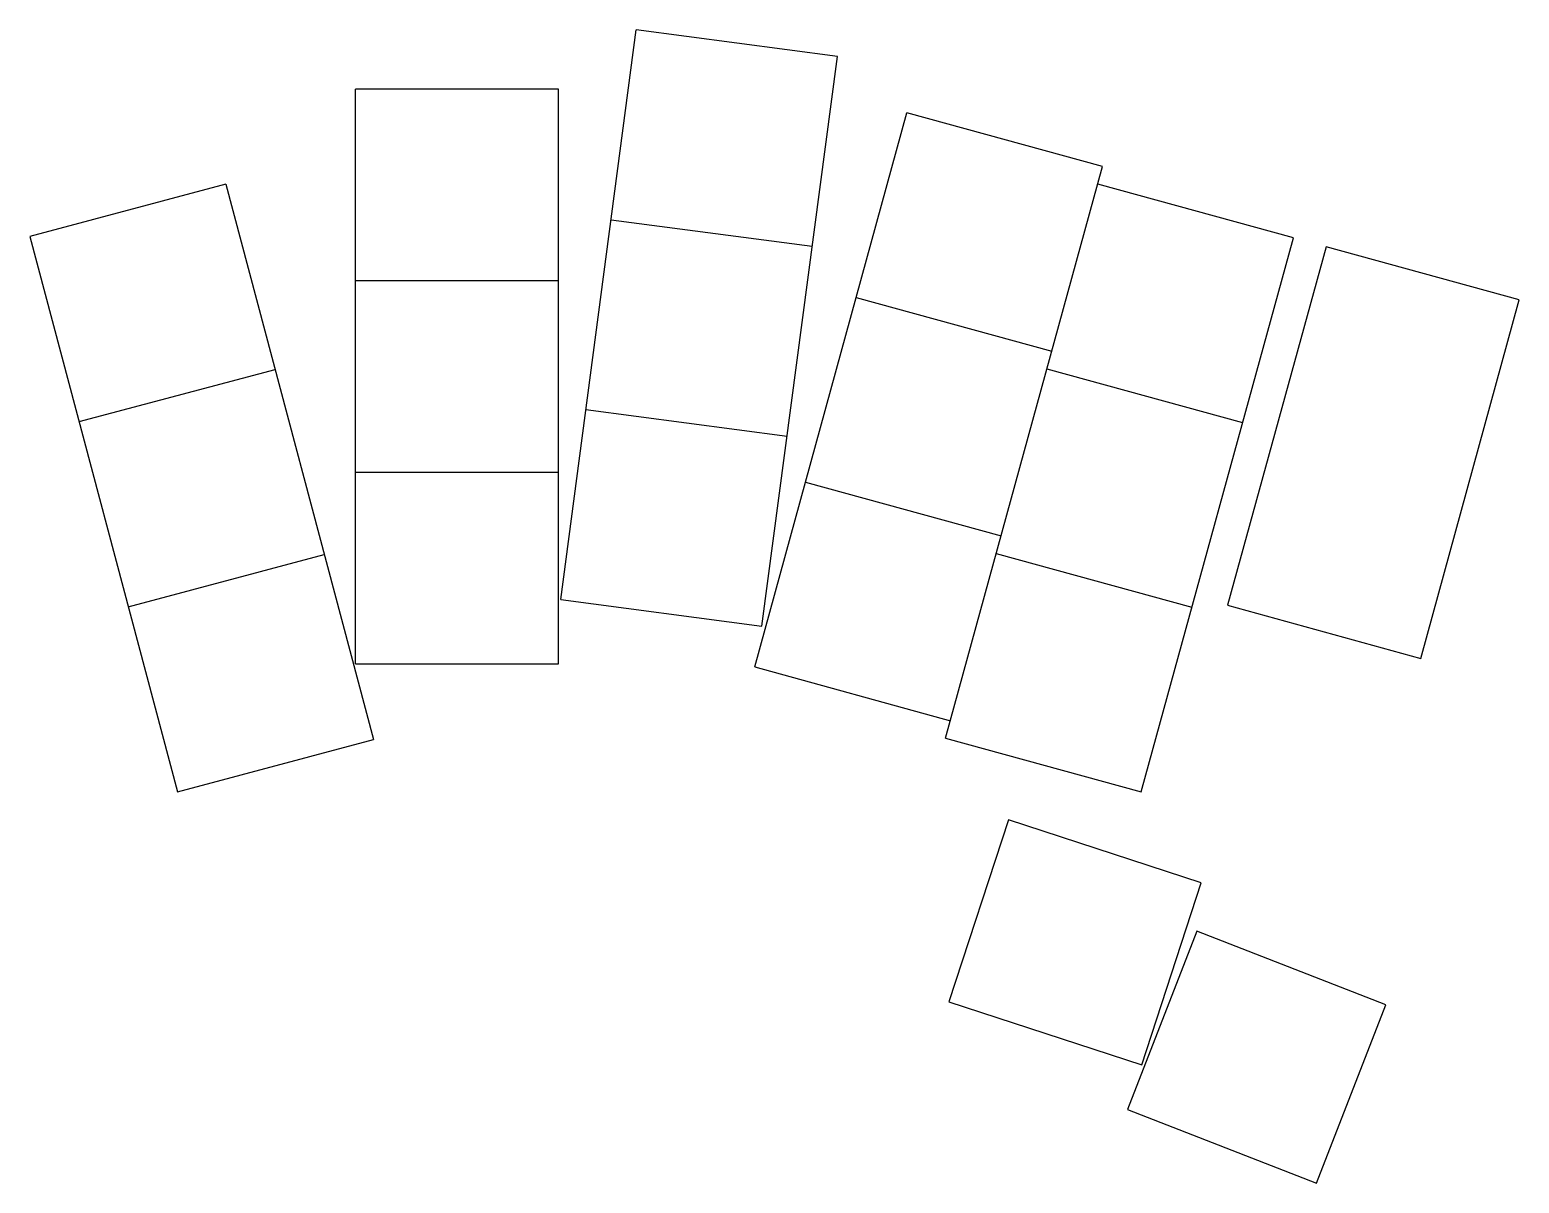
# Model space of a CAD drawing. Header units: millimetres. Extents: x -20 to 113, y -45 to 57.
import ezdxf

# ---------------------------------------------------------------- set-up
doc = ezdxf.new("R2010")
doc.units = ezdxf.units.MM

msp = doc.modelspace()

# ---------------------------------------------------------------- linework, layer by layer
for p, q in [((27.49, 6.55), (34.19, 57.1)), ((52.04, 54.74), (34.19, 57.1)), ((45.34, 4.18), (52.04, 54.74)), ((9.28, 0.84), (9.28, 51.84)), ((27.28, 51.84), (9.28, 51.84)), ((27.28, 0.84), (27.28, 51.84)), ((44.7, 0.55), (58.21, 49.73)), ((75.57, 44.96), (58.21, 49.73)), ((61.63, -5.78), (75.57, 44.96)), ((-2.22, 43.39), (-19.62, 38.76)), ((-2.22, 43.39), (10.88, -5.9)), ((92.5, 38.63), (75.14, 43.4)), ((31.96, 40.25), (49.8, 37.89)), ((-19.62, 38.76), (-6.51, -10.53)), ((78.99, -10.55), (92.5, 38.63)), ((95.39, 37.84), (86.65, 6.02)), ((112.53, 33.13), (95.39, 37.84)), ((9.28, 34.84), (27.28, 34.84)), ((53.71, 33.34), (71.06, 28.57)), ((103.79, 1.31), (112.53, 33.13)), ((-15.25, 22.33), (2.15, 26.96)), ((70.63, 27.01), (87.99, 22.24)), ((29.72, 23.4), (47.57, 21.03)), ((9.28, 17.84), (27.28, 17.84)), ((49.2, 16.94), (66.56, 12.18)), ((66.13, 10.61), (83.49, 5.85)), ((-10.88, 5.9), (6.51, 10.53)), ((27.49, 6.55), (45.34, 4.18)), ((86.65, 6.02), (103.79, 1.31)), ((9.28, 0.84), (27.28, 0.84)), ((44.7, 0.55), (62.06, -4.22)), ((-6.51, -10.53), (10.88, -5.9)), ((61.63, -5.78), (78.99, -10.55)), ((67.21, -13.03), (61.93, -29.18)), ((84.32, -18.62), (67.21, -13.03)), ((79.04, -34.78), (84.32, -18.62)), ((83.94, -22.9), (77.77, -38.74)), ((100.71, -29.44), (83.94, -22.9)), ((61.93, -29.18), (79.04, -34.78)), ((94.54, -45.28), (100.71, -29.44)), ((77.77, -38.74), (94.54, -45.28))]:
    msp.add_line(p, q)

doc.saveas('drawing.dxf')
